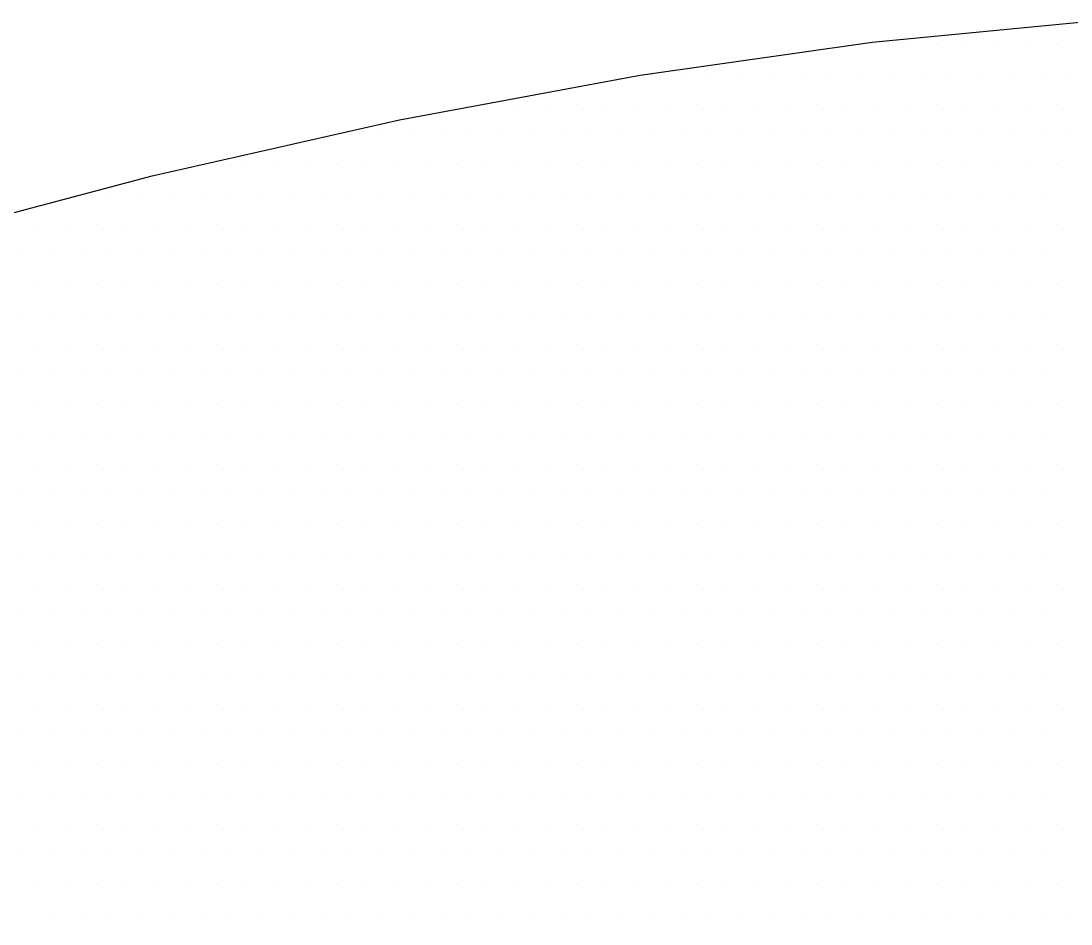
# Model space of a CAD drawing. Extents: x -427 to 62994, y 410 to 109394.
# Drawn here: x -42.7127 to -42.4349, y 610.1607 to 610.3997 of the extents above; entities that cross this region are included whole.
import ezdxf

# ---------------------------------------------------------------- set-up
doc = ezdxf.new("R2010")
doc.units = 0
doc.header["$MEASUREMENT"] = 0
doc.layers.add('LIN010CO', color=2, linetype='Continuous')

# ---------------------------------------------------------------- blocks, each defined once
blk = doc.blocks.new('*X43')
at = {"color": 0}
for p, q in [((261.781925, 628.51665), (261.781925, 628.51665)), ((261.788275, 628.51665), (261.788275, 628.51665)), ((261.794625, 628.51665), (261.794625, 628.51665)), ((261.800975, 628.51665), (261.800975, 628.51665)), ((261.807325, 628.51665), (261.807325, 628.51665)), ((261.813675, 628.51665), (261.813675, 628.51665)), ((261.820025, 628.51665), (261.820025, 628.51665)), ((261.77875, 628.5103), (261.77875, 628.5103)), ((261.7851, 628.5103), (261.7851, 628.5103)), ((261.79145, 628.5103), (261.79145, 628.5103)), ((261.7978, 628.5103), (261.7978, 628.5103)), ((261.80415, 628.5103), (261.80415, 628.5103)), ((261.8105, 628.5103), (261.8105, 628.5103)), ((261.81685, 628.5103), (261.81685, 628.5103)), ((261.8232, 628.5103), (261.8232, 628.5103)), ((261.82955, 628.5103), (261.82955, 628.5103)), ((261.8359, 628.5103), (261.8359, 628.5103)), ((261.84225, 628.5103), (261.84225, 628.5103)), ((261.8486, 628.5103), (261.8486, 628.5103)), ((261.85495, 628.5103), (261.85495, 628.5103)), ((261.8613, 628.5103), (261.8613, 628.5103)), ((261.86765, 628.5103), (261.86765, 628.5103)), ((261.781925, 628.50395), (261.781925, 628.50395)), ((261.788275, 628.50395), (261.788275, 628.50395)), ((261.794625, 628.50395), (261.794625, 628.50395)), ((261.800975, 628.50395), (261.800975, 628.50395)), ((261.807325, 628.50395), (261.807325, 628.50395)), ((261.813675, 628.50395), (261.813675, 628.50395)), ((261.820025, 628.50395), (261.820025, 628.50395)), ((261.826375, 628.50395), (261.826375, 628.50395)), ((261.832725, 628.50395), (261.832725, 628.50395)), ((261.839075, 628.50395), (261.839075, 628.50395)), ((261.845425, 628.50395), (261.845425, 628.50395)), ((261.851775, 628.50395), (261.851775, 628.50395)), ((261.858125, 628.50395), (261.858125, 628.50395)), ((261.864475, 628.50395), (261.864475, 628.50395)), ((261.870825, 628.50395), (261.870825, 628.50395)), ((261.877175, 628.50395), (261.877175, 628.50395)), ((261.883525, 628.50395), (261.883525, 628.50395)), ((261.889875, 628.50395), (261.889875, 628.50395)), ((261.896225, 628.50395), (261.896225, 628.50395)), ((261.902575, 628.50395), (261.902575, 628.50395)), ((261.77875, 628.4976), (261.77875, 628.4976)), ((261.7851, 628.4976), (261.7851, 628.4976)), ((261.79145, 628.4976), (261.79145, 628.4976)), ((261.7978, 628.4976), (261.7978, 628.4976)), ((261.80415, 628.4976), (261.80415, 628.4976)), ((261.8105, 628.4976), (261.8105, 628.4976)), ((261.81685, 628.4976), (261.81685, 628.4976)), ((261.8232, 628.4976), (261.8232, 628.4976)), ((261.82955, 628.4976), (261.82955, 628.4976)), ((261.8359, 628.4976), (261.8359, 628.4976)), ((261.84225, 628.4976), (261.84225, 628.4976)), ((261.8486, 628.4976), (261.8486, 628.4976)), ((261.85495, 628.4976), (261.85495, 628.4976)), ((261.8613, 628.4976), (261.8613, 628.4976)), ((261.86765, 628.4976), (261.86765, 628.4976)), ((261.874, 628.4976), (261.874, 628.4976)), ((261.88035, 628.4976), (261.88035, 628.4976)), ((261.8867, 628.4976), (261.8867, 628.4976)), ((261.89305, 628.4976), (261.89305, 628.4976)), ((261.8994, 628.4976), (261.8994, 628.4976)), ((261.90575, 628.4976), (261.90575, 628.4976)), ((261.9121, 628.4976), (261.9121, 628.4976)), ((261.91845, 628.4976), (261.91845, 628.4976)), ((261.9248, 628.4976), (261.9248, 628.4976)), ((261.93115, 628.4976), (261.93115, 628.4976)), ((261.781925, 628.49125), (261.781925, 628.49125)), ((261.788275, 628.49125), (261.788275, 628.49125)), ((261.794625, 628.49125), (261.794625, 628.49125)), ((261.800975, 628.49125), (261.800975, 628.49125)), ((261.807325, 628.49125), (261.807325, 628.49125)), ((261.813675, 628.49125), (261.813675, 628.49125)), ((261.820025, 628.49125), (261.820025, 628.49125)), ((261.826375, 628.49125), (261.826375, 628.49125)), ((261.832725, 628.49125), (261.832725, 628.49125)), ((261.839075, 628.49125), (261.839075, 628.49125)), ((261.845425, 628.49125), (261.845425, 628.49125)), ((261.851775, 628.49125), (261.851775, 628.49125)), ((261.858125, 628.49125), (261.858125, 628.49125)), ((261.864475, 628.49125), (261.864475, 628.49125)), ((261.870825, 628.49125), (261.870825, 628.49125)), ((261.877175, 628.49125), (261.877175, 628.49125)), ((261.883525, 628.49125), (261.883525, 628.49125)), ((261.889875, 628.49125), (261.889875, 628.49125)), ((261.896225, 628.49125), (261.896225, 628.49125)), ((261.902575, 628.49125), (261.902575, 628.49125)), ((261.908925, 628.49125), (261.908925, 628.49125)), ((261.915275, 628.49125), (261.915275, 628.49125)), ((261.921625, 628.49125), (261.921625, 628.49125)), ((261.927975, 628.49125), (261.927975, 628.49125)), ((261.934325, 628.49125), (261.934325, 628.49125)), ((261.940675, 628.49125), (261.940675, 628.49125)), ((261.947025, 628.49125), (261.947025, 628.49125)), ((261.953375, 628.49125), (261.953375, 628.49125)), ((261.959725, 628.49125), (261.959725, 628.49125)), ((261.7851, 628.4849), (261.7851, 628.4849)), ((261.79145, 628.4849), (261.79145, 628.4849)), ((261.7978, 628.4849), (261.7978, 628.4849)), ((261.80415, 628.4849), (261.80415, 628.4849)), ((261.8105, 628.4849), (261.8105, 628.4849)), ((261.81685, 628.4849), (261.81685, 628.4849)), ((261.8232, 628.4849), (261.8232, 628.4849)), ((261.82955, 628.4849), (261.82955, 628.4849)), ((261.8359, 628.4849), (261.8359, 628.4849)), ((261.84225, 628.4849), (261.84225, 628.4849)), ((261.8486, 628.4849), (261.8486, 628.4849)), ((261.85495, 628.4849), (261.85495, 628.4849)), ((261.8613, 628.4849), (261.8613, 628.4849)), ((261.86765, 628.4849), (261.86765, 628.4849)), ((261.874, 628.4849), (261.874, 628.4849)), ((261.88035, 628.4849), (261.88035, 628.4849)), ((261.8867, 628.4849), (261.8867, 628.4849)), ((261.89305, 628.4849), (261.89305, 628.4849)), ((261.8994, 628.4849), (261.8994, 628.4849)), ((261.90575, 628.4849), (261.90575, 628.4849)), ((261.9121, 628.4849), (261.9121, 628.4849)), ((261.91845, 628.4849), (261.91845, 628.4849)), ((261.9248, 628.4849), (261.9248, 628.4849)), ((261.93115, 628.4849), (261.93115, 628.4849)), ((261.9375, 628.4849), (261.9375, 628.4849)), ((261.94385, 628.4849), (261.94385, 628.4849)), ((261.9502, 628.4849), (261.9502, 628.4849)), ((261.95655, 628.4849), (261.95655, 628.4849)), ((261.9629, 628.4849), (261.9629, 628.4849)), ((261.96925, 628.4849), (261.96925, 628.4849)), ((261.9756, 628.4849), (261.9756, 628.4849)), ((261.98195, 628.4849), (261.98195, 628.4849)), ((261.9883, 628.4849), (261.9883, 628.4849)), ((261.781925, 628.47855), (261.781925, 628.47855)), ((261.788275, 628.47855), (261.788275, 628.47855)), ((261.794625, 628.47855), (261.794625, 628.47855)), ((261.800975, 628.47855), (261.800975, 628.47855)), ((261.807325, 628.47855), (261.807325, 628.47855)), ((261.813675, 628.47855), (261.813675, 628.47855)), ((261.820025, 628.47855), (261.820025, 628.47855)), ((261.826375, 628.47855), (261.826375, 628.47855)), ((261.832725, 628.47855), (261.832725, 628.47855)), ((261.839075, 628.47855), (261.839075, 628.47855)), ((261.845425, 628.47855), (261.845425, 628.47855)), ((261.851775, 628.47855), (261.851775, 628.47855)), ((261.858125, 628.47855), (261.858125, 628.47855)), ((261.864475, 628.47855), (261.864475, 628.47855)), ((261.870825, 628.47855), (261.870825, 628.47855)), ((261.877175, 628.47855), (261.877175, 628.47855)), ((261.883525, 628.47855), (261.883525, 628.47855)), ((261.889875, 628.47855), (261.889875, 628.47855)), ((261.896225, 628.47855), (261.896225, 628.47855)), ((261.902575, 628.47855), (261.902575, 628.47855)), ((261.908925, 628.47855), (261.908925, 628.47855)), ((261.915275, 628.47855), (261.915275, 628.47855)), ((261.921625, 628.47855), (261.921625, 628.47855)), ((261.927975, 628.47855), (261.927975, 628.47855)), ((261.934325, 628.47855), (261.934325, 628.47855)), ((261.940675, 628.47855), (261.940675, 628.47855)), ((261.947025, 628.47855), (261.947025, 628.47855)), ((261.953375, 628.47855), (261.953375, 628.47855)), ((261.959725, 628.47855), (261.959725, 628.47855)), ((261.966075, 628.47855), (261.966075, 628.47855)), ((261.972425, 628.47855), (261.972425, 628.47855)), ((261.978775, 628.47855), (261.978775, 628.47855)), ((261.985125, 628.47855), (261.985125, 628.47855)), ((261.991475, 628.47855), (261.991475, 628.47855)), ((261.997825, 628.47855), (261.997825, 628.47855)), ((261.7851, 628.4722), (261.7851, 628.4722)), ((261.79145, 628.4722), (261.79145, 628.4722)), ((261.7978, 628.4722), (261.7978, 628.4722)), ((261.80415, 628.4722), (261.80415, 628.4722)), ((261.8105, 628.4722), (261.8105, 628.4722)), ((261.81685, 628.4722), (261.81685, 628.4722)), ((261.8232, 628.4722), (261.8232, 628.4722)), ((261.82955, 628.4722), (261.82955, 628.4722)), ((261.8359, 628.4722), (261.8359, 628.4722)), ((261.84225, 628.4722), (261.84225, 628.4722)), ((261.8486, 628.4722), (261.8486, 628.4722)), ((261.85495, 628.4722), (261.85495, 628.4722)), ((261.8613, 628.4722), (261.8613, 628.4722)), ((261.86765, 628.4722), (261.86765, 628.4722)), ((261.874, 628.4722), (261.874, 628.4722)), ((261.88035, 628.4722), (261.88035, 628.4722)), ((261.8867, 628.4722), (261.8867, 628.4722)), ((261.89305, 628.4722), (261.89305, 628.4722)), ((261.8994, 628.4722), (261.8994, 628.4722)), ((261.90575, 628.4722), (261.90575, 628.4722)), ((261.9121, 628.4722), (261.9121, 628.4722)), ((261.91845, 628.4722), (261.91845, 628.4722)), ((261.9248, 628.4722), (261.9248, 628.4722)), ((261.93115, 628.4722), (261.93115, 628.4722)), ((261.9375, 628.4722), (261.9375, 628.4722)), ((261.94385, 628.4722), (261.94385, 628.4722)), ((261.9502, 628.4722), (261.9502, 628.4722)), ((261.95655, 628.4722), (261.95655, 628.4722)), ((261.9629, 628.4722), (261.9629, 628.4722)), ((261.96925, 628.4722), (261.96925, 628.4722)), ((261.9756, 628.4722), (261.9756, 628.4722)), ((261.98195, 628.4722), (261.98195, 628.4722)), ((261.9883, 628.4722), (261.9883, 628.4722)), ((261.99465, 628.4722), (261.99465, 628.4722)), ((262.001, 628.4722), (262.001, 628.4722)), ((261.781925, 628.46585), (261.781925, 628.46585)), ((261.788275, 628.46585), (261.788275, 628.46585)), ((261.794625, 628.46585), (261.794625, 628.46585)), ((261.800975, 628.46585), (261.800975, 628.46585)), ((261.807325, 628.46585), (261.807325, 628.46585)), ((261.813675, 628.46585), (261.813675, 628.46585)), ((261.820025, 628.46585), (261.820025, 628.46585)), ((261.826375, 628.46585), (261.826375, 628.46585)), ((261.832725, 628.46585), (261.832725, 628.46585)), ((261.839075, 628.46585), (261.839075, 628.46585)), ((261.845425, 628.46585), (261.845425, 628.46585)), ((261.851775, 628.46585), (261.851775, 628.46585)), ((261.858125, 628.46585), (261.858125, 628.46585)), ((261.864475, 628.46585), (261.864475, 628.46585)), ((261.870825, 628.46585), (261.870825, 628.46585)), ((261.877175, 628.46585), (261.877175, 628.46585)), ((261.883525, 628.46585), (261.883525, 628.46585)), ((261.889875, 628.46585), (261.889875, 628.46585)), ((261.896225, 628.46585), (261.896225, 628.46585)), ((261.902575, 628.46585), (261.902575, 628.46585)), ((261.908925, 628.46585), (261.908925, 628.46585)), ((261.915275, 628.46585), (261.915275, 628.46585)), ((261.921625, 628.46585), (261.921625, 628.46585)), ((261.927975, 628.46585), (261.927975, 628.46585)), ((261.934325, 628.46585), (261.934325, 628.46585)), ((261.940675, 628.46585), (261.940675, 628.46585)), ((261.947025, 628.46585), (261.947025, 628.46585)), ((261.953375, 628.46585), (261.953375, 628.46585)), ((261.959725, 628.46585), (261.959725, 628.46585)), ((261.966075, 628.46585), (261.966075, 628.46585)), ((261.972425, 628.46585), (261.972425, 628.46585)), ((261.978775, 628.46585), (261.978775, 628.46585)), ((261.985125, 628.46585), (261.985125, 628.46585)), ((261.991475, 628.46585), (261.991475, 628.46585)), ((261.997825, 628.46585), (261.997825, 628.46585)), ((261.7851, 628.4595), (261.7851, 628.4595)), ((261.79145, 628.4595), (261.79145, 628.4595)), ((261.7978, 628.4595), (261.7978, 628.4595)), ((261.80415, 628.4595), (261.80415, 628.4595)), ((261.8105, 628.4595), (261.8105, 628.4595)), ((261.81685, 628.4595), (261.81685, 628.4595)), ((261.8232, 628.4595), (261.8232, 628.4595)), ((261.82955, 628.4595), (261.82955, 628.4595)), ((261.8359, 628.4595), (261.8359, 628.4595)), ((261.84225, 628.4595), (261.84225, 628.4595)), ((261.8486, 628.4595), (261.8486, 628.4595)), ((261.85495, 628.4595), (261.85495, 628.4595)), ((261.8613, 628.4595), (261.8613, 628.4595)), ((261.86765, 628.4595), (261.86765, 628.4595)), ((261.874, 628.4595), (261.874, 628.4595)), ((261.88035, 628.4595), (261.88035, 628.4595)), ((261.8867, 628.4595), (261.8867, 628.4595)), ((261.89305, 628.4595), (261.89305, 628.4595)), ((261.8994, 628.4595), (261.8994, 628.4595)), ((261.90575, 628.4595), (261.90575, 628.4595)), ((261.9121, 628.4595), (261.9121, 628.4595)), ((261.91845, 628.4595), (261.91845, 628.4595)), ((261.9248, 628.4595), (261.9248, 628.4595)), ((261.93115, 628.4595), (261.93115, 628.4595)), ((261.9375, 628.4595), (261.9375, 628.4595)), ((261.94385, 628.4595), (261.94385, 628.4595)), ((261.9502, 628.4595), (261.9502, 628.4595)), ((261.95655, 628.4595), (261.95655, 628.4595)), ((261.9629, 628.4595), (261.9629, 628.4595)), ((261.96925, 628.4595), (261.96925, 628.4595)), ((261.9756, 628.4595), (261.9756, 628.4595)), ((261.98195, 628.4595), (261.98195, 628.4595)), ((261.9883, 628.4595), (261.9883, 628.4595)), ((261.99465, 628.4595), (261.99465, 628.4595)), ((262.001, 628.4595), (262.001, 628.4595)), ((261.781925, 628.45315), (261.781925, 628.45315)), ((261.788275, 628.45315), (261.788275, 628.45315)), ((261.794625, 628.45315), (261.794625, 628.45315)), ((261.800975, 628.45315), (261.800975, 628.45315)), ((261.807325, 628.45315), (261.807325, 628.45315)), ((261.813675, 628.45315), (261.813675, 628.45315)), ((261.820025, 628.45315), (261.820025, 628.45315)), ((261.826375, 628.45315), (261.826375, 628.45315)), ((261.832725, 628.45315), (261.832725, 628.45315)), ((261.839075, 628.45315), (261.839075, 628.45315)), ((261.845425, 628.45315), (261.845425, 628.45315)), ((261.851775, 628.45315), (261.851775, 628.45315)), ((261.858125, 628.45315), (261.858125, 628.45315)), ((261.864475, 628.45315), (261.864475, 628.45315)), ((261.870825, 628.45315), (261.870825, 628.45315)), ((261.877175, 628.45315), (261.877175, 628.45315)), ((261.883525, 628.45315), (261.883525, 628.45315)), ((261.889875, 628.45315), (261.889875, 628.45315)), ((261.896225, 628.45315), (261.896225, 628.45315)), ((261.902575, 628.45315), (261.902575, 628.45315)), ((261.908925, 628.45315), (261.908925, 628.45315)), ((261.915275, 628.45315), (261.915275, 628.45315)), ((261.921625, 628.45315), (261.921625, 628.45315)), ((261.927975, 628.45315), (261.927975, 628.45315)), ((261.934325, 628.45315), (261.934325, 628.45315)), ((261.940675, 628.45315), (261.940675, 628.45315)), ((261.947025, 628.45315), (261.947025, 628.45315)), ((261.953375, 628.45315), (261.953375, 628.45315)), ((261.959725, 628.45315), (261.959725, 628.45315)), ((261.966075, 628.45315), (261.966075, 628.45315)), ((261.972425, 628.45315), (261.972425, 628.45315)), ((261.978775, 628.45315), (261.978775, 628.45315)), ((261.985125, 628.45315), (261.985125, 628.45315)), ((261.991475, 628.45315), (261.991475, 628.45315)), ((261.997825, 628.45315), (261.997825, 628.45315)), ((261.7851, 628.4468), (261.7851, 628.4468)), ((261.79145, 628.4468), (261.79145, 628.4468)), ((261.7978, 628.4468), (261.7978, 628.4468)), ((261.80415, 628.4468), (261.80415, 628.4468)), ((261.8105, 628.4468), (261.8105, 628.4468)), ((261.81685, 628.4468), (261.81685, 628.4468)), ((261.8232, 628.4468), (261.8232, 628.4468)), ((261.82955, 628.4468), (261.82955, 628.4468)), ((261.8359, 628.4468), (261.8359, 628.4468)), ((261.84225, 628.4468), (261.84225, 628.4468)), ((261.8486, 628.4468), (261.8486, 628.4468)), ((261.85495, 628.4468), (261.85495, 628.4468)), ((261.8613, 628.4468), (261.8613, 628.4468)), ((261.86765, 628.4468), (261.86765, 628.4468)), ((261.874, 628.4468), (261.874, 628.4468)), ((261.88035, 628.4468), (261.88035, 628.4468)), ((261.8867, 628.4468), (261.8867, 628.4468)), ((261.89305, 628.4468), (261.89305, 628.4468)), ((261.8994, 628.4468), (261.8994, 628.4468)), ((261.90575, 628.4468), (261.90575, 628.4468)), ((261.9121, 628.4468), (261.9121, 628.4468)), ((261.91845, 628.4468), (261.91845, 628.4468)), ((261.9248, 628.4468), (261.9248, 628.4468)), ((261.93115, 628.4468), (261.93115, 628.4468)), ((261.9375, 628.4468), (261.9375, 628.4468)), ((261.94385, 628.4468), (261.94385, 628.4468)), ((261.9502, 628.4468), (261.9502, 628.4468)), ((261.95655, 628.4468), (261.95655, 628.4468)), ((261.9629, 628.4468), (261.9629, 628.4468)), ((261.96925, 628.4468), (261.96925, 628.4468)), ((261.9756, 628.4468), (261.9756, 628.4468)), ((261.98195, 628.4468), (261.98195, 628.4468)), ((261.9883, 628.4468), (261.9883, 628.4468)), ((261.99465, 628.4468), (261.99465, 628.4468)), ((262.001, 628.4468), (262.001, 628.4468)), ((261.781925, 628.44045), (261.781925, 628.44045)), ((261.788275, 628.44045), (261.788275, 628.44045)), ((261.794625, 628.44045), (261.794625, 628.44045)), ((261.800975, 628.44045), (261.800975, 628.44045)), ((261.807325, 628.44045), (261.807325, 628.44045)), ((261.813675, 628.44045), (261.813675, 628.44045)), ((261.820025, 628.44045), (261.820025, 628.44045)), ((261.826375, 628.44045), (261.826375, 628.44045)), ((261.832725, 628.44045), (261.832725, 628.44045)), ((261.839075, 628.44045), (261.839075, 628.44045)), ((261.845425, 628.44045), (261.845425, 628.44045)), ((261.851775, 628.44045), (261.851775, 628.44045)), ((261.858125, 628.44045), (261.858125, 628.44045)), ((261.864475, 628.44045), (261.864475, 628.44045)), ((261.870825, 628.44045), (261.870825, 628.44045)), ((261.877175, 628.44045), (261.877175, 628.44045)), ((261.883525, 628.44045), (261.883525, 628.44045)), ((261.889875, 628.44045), (261.889875, 628.44045)), ((261.896225, 628.44045), (261.896225, 628.44045)), ((261.902575, 628.44045), (261.902575, 628.44045)), ((261.908925, 628.44045), (261.908925, 628.44045)), ((261.915275, 628.44045), (261.915275, 628.44045)), ((261.921625, 628.44045), (261.921625, 628.44045)), ((261.927975, 628.44045), (261.927975, 628.44045)), ((261.934325, 628.44045), (261.934325, 628.44045)), ((261.940675, 628.44045), (261.940675, 628.44045)), ((261.947025, 628.44045), (261.947025, 628.44045)), ((261.953375, 628.44045), (261.953375, 628.44045)), ((261.959725, 628.44045), (261.959725, 628.44045)), ((261.966075, 628.44045), (261.966075, 628.44045)), ((261.972425, 628.44045), (261.972425, 628.44045)), ((261.978775, 628.44045), (261.978775, 628.44045)), ((261.985125, 628.44045), (261.985125, 628.44045)), ((261.991475, 628.44045), (261.991475, 628.44045)), ((261.997825, 628.44045), (261.997825, 628.44045)), ((261.7851, 628.4341), (261.7851, 628.4341)), ((261.79145, 628.4341), (261.79145, 628.4341)), ((261.7978, 628.4341), (261.7978, 628.4341)), ((261.80415, 628.4341), (261.80415, 628.4341)), ((261.8105, 628.4341), (261.8105, 628.4341)), ((261.81685, 628.4341), (261.81685, 628.4341)), ((261.8232, 628.4341), (261.8232, 628.4341)), ((261.82955, 628.4341), (261.82955, 628.4341)), ((261.8359, 628.4341), (261.8359, 628.4341)), ((261.84225, 628.4341), (261.84225, 628.4341)), ((261.8486, 628.4341), (261.8486, 628.4341)), ((261.85495, 628.4341), (261.85495, 628.4341)), ((261.8613, 628.4341), (261.8613, 628.4341)), ((261.86765, 628.4341), (261.86765, 628.4341)), ((261.874, 628.4341), (261.874, 628.4341)), ((261.88035, 628.4341), (261.88035, 628.4341)), ((261.8867, 628.4341), (261.8867, 628.4341)), ((261.89305, 628.4341), (261.89305, 628.4341)), ((261.8994, 628.4341), (261.8994, 628.4341)), ((261.90575, 628.4341), (261.90575, 628.4341)), ((261.9121, 628.4341), (261.9121, 628.4341)), ((261.91845, 628.4341), (261.91845, 628.4341)), ((261.9248, 628.4341), (261.9248, 628.4341)), ((261.93115, 628.4341), (261.93115, 628.4341)), ((261.9375, 628.4341), (261.9375, 628.4341)), ((261.94385, 628.4341), (261.94385, 628.4341)), ((261.9502, 628.4341), (261.9502, 628.4341)), ((261.95655, 628.4341), (261.95655, 628.4341)), ((261.9629, 628.4341), (261.9629, 628.4341)), ((261.96925, 628.4341), (261.96925, 628.4341)), ((261.9756, 628.4341), (261.9756, 628.4341)), ((261.98195, 628.4341), (261.98195, 628.4341)), ((261.9883, 628.4341), (261.9883, 628.4341)), ((261.99465, 628.4341), (261.99465, 628.4341)), ((262.001, 628.4341), (262.001, 628.4341)), ((261.781925, 628.42775), (261.781925, 628.42775)), ((261.788275, 628.42775), (261.788275, 628.42775)), ((261.794625, 628.42775), (261.794625, 628.42775)), ((261.800975, 628.42775), (261.800975, 628.42775)), ((261.807325, 628.42775), (261.807325, 628.42775)), ((261.813675, 628.42775), (261.813675, 628.42775)), ((261.820025, 628.42775), (261.820025, 628.42775)), ((261.826375, 628.42775), (261.826375, 628.42775)), ((261.832725, 628.42775), (261.832725, 628.42775)), ((261.839075, 628.42775), (261.839075, 628.42775)), ((261.845425, 628.42775), (261.845425, 628.42775)), ((261.851775, 628.42775), (261.851775, 628.42775)), ((261.858125, 628.42775), (261.858125, 628.42775)), ((261.864475, 628.42775), (261.864475, 628.42775)), ((261.870825, 628.42775), (261.870825, 628.42775)), ((261.877175, 628.42775), (261.877175, 628.42775)), ((261.883525, 628.42775), (261.883525, 628.42775)), ((261.889875, 628.42775), (261.889875, 628.42775)), ((261.896225, 628.42775), (261.896225, 628.42775)), ((261.902575, 628.42775), (261.902575, 628.42775)), ((261.908925, 628.42775), (261.908925, 628.42775)), ((261.915275, 628.42775), (261.915275, 628.42775)), ((261.921625, 628.42775), (261.921625, 628.42775)), ((261.927975, 628.42775), (261.927975, 628.42775)), ((261.934325, 628.42775), (261.934325, 628.42775)), ((261.940675, 628.42775), (261.940675, 628.42775)), ((261.947025, 628.42775), (261.947025, 628.42775)), ((261.953375, 628.42775), (261.953375, 628.42775)), ((261.959725, 628.42775), (261.959725, 628.42775)), ((261.966075, 628.42775), (261.966075, 628.42775)), ((261.972425, 628.42775), (261.972425, 628.42775)), ((261.978775, 628.42775), (261.978775, 628.42775)), ((261.985125, 628.42775), (261.985125, 628.42775)), ((261.991475, 628.42775), (261.991475, 628.42775)), ((261.997825, 628.42775), (261.997825, 628.42775)), ((261.7851, 628.4214), (261.7851, 628.4214)), ((261.79145, 628.4214), (261.79145, 628.4214)), ((261.7978, 628.4214), (261.7978, 628.4214)), ((261.80415, 628.4214), (261.80415, 628.4214)), ((261.8105, 628.4214), (261.8105, 628.4214)), ((261.81685, 628.4214), (261.81685, 628.4214)), ((261.8232, 628.4214), (261.8232, 628.4214)), ((261.82955, 628.4214), (261.82955, 628.4214)), ((261.8359, 628.4214), (261.8359, 628.4214)), ((261.84225, 628.4214), (261.84225, 628.4214)), ((261.8486, 628.4214), (261.8486, 628.4214)), ((261.85495, 628.4214), (261.85495, 628.4214)), ((261.8613, 628.4214), (261.8613, 628.4214)), ((261.86765, 628.4214), (261.86765, 628.4214)), ((261.874, 628.4214), (261.874, 628.4214)), ((261.88035, 628.4214), (261.88035, 628.4214)), ((261.8867, 628.4214), (261.8867, 628.4214)), ((261.89305, 628.4214), (261.89305, 628.4214)), ((261.8994, 628.4214), (261.8994, 628.4214)), ((261.90575, 628.4214), (261.90575, 628.4214)), ((261.9121, 628.4214), (261.9121, 628.4214)), ((261.91845, 628.4214), (261.91845, 628.4214)), ((261.9248, 628.4214), (261.9248, 628.4214)), ((261.93115, 628.4214), (261.93115, 628.4214)), ((261.9375, 628.4214), (261.9375, 628.4214)), ((261.94385, 628.4214), (261.94385, 628.4214)), ((261.9502, 628.4214), (261.9502, 628.4214)), ((261.95655, 628.4214), (261.95655, 628.4214)), ((261.9629, 628.4214), (261.9629, 628.4214)), ((261.96925, 628.4214), (261.96925, 628.4214)), ((261.9756, 628.4214), (261.9756, 628.4214)), ((261.98195, 628.4214), (261.98195, 628.4214)), ((261.9883, 628.4214), (261.9883, 628.4214)), ((261.99465, 628.4214), (261.99465, 628.4214)), ((262.001, 628.4214), (262.001, 628.4214)), ((261.781925, 628.41505), (261.781925, 628.41505)), ((261.788275, 628.41505), (261.788275, 628.41505)), ((261.794625, 628.41505), (261.794625, 628.41505)), ((261.800975, 628.41505), (261.800975, 628.41505)), ((261.807325, 628.41505), (261.807325, 628.41505)), ((261.813675, 628.41505), (261.813675, 628.41505)), ((261.820025, 628.41505), (261.820025, 628.41505)), ((261.826375, 628.41505), (261.826375, 628.41505)), ((261.832725, 628.41505), (261.832725, 628.41505)), ((261.839075, 628.41505), (261.839075, 628.41505)), ((261.845425, 628.41505), (261.845425, 628.41505)), ((261.851775, 628.41505), (261.851775, 628.41505)), ((261.858125, 628.41505), (261.858125, 628.41505)), ((261.864475, 628.41505), (261.864475, 628.41505)), ((261.870825, 628.41505), (261.870825, 628.41505)), ((261.877175, 628.41505), (261.877175, 628.41505)), ((261.883525, 628.41505), (261.883525, 628.41505)), ((261.889875, 628.41505), (261.889875, 628.41505)), ((261.896225, 628.41505), (261.896225, 628.41505)), ((261.902575, 628.41505), (261.902575, 628.41505)), ((261.908925, 628.41505), (261.908925, 628.41505)), ((261.915275, 628.41505), (261.915275, 628.41505)), ((261.921625, 628.41505), (261.921625, 628.41505)), ((261.927975, 628.41505), (261.927975, 628.41505)), ((261.934325, 628.41505), (261.934325, 628.41505)), ((261.940675, 628.41505), (261.940675, 628.41505)), ((261.947025, 628.41505), (261.947025, 628.41505)), ((261.953375, 628.41505), (261.953375, 628.41505)), ((261.959725, 628.41505), (261.959725, 628.41505)), ((261.966075, 628.41505), (261.966075, 628.41505)), ((261.972425, 628.41505), (261.972425, 628.41505)), ((261.978775, 628.41505), (261.978775, 628.41505)), ((261.985125, 628.41505), (261.985125, 628.41505)), ((261.991475, 628.41505), (261.991475, 628.41505)), ((261.997825, 628.41505), (261.997825, 628.41505)), ((261.7851, 628.4087), (261.7851, 628.4087)), ((261.79145, 628.4087), (261.79145, 628.4087)), ((261.7978, 628.4087), (261.7978, 628.4087)), ((261.80415, 628.4087), (261.80415, 628.4087)), ((261.8105, 628.4087), (261.8105, 628.4087)), ((261.81685, 628.4087), (261.81685, 628.4087)), ((261.8232, 628.4087), (261.8232, 628.4087)), ((261.82955, 628.4087), (261.82955, 628.4087)), ((261.8359, 628.4087), (261.8359, 628.4087)), ((261.84225, 628.4087), (261.84225, 628.4087)), ((261.8486, 628.4087), (261.8486, 628.4087)), ((261.85495, 628.4087), (261.85495, 628.4087)), ((261.8613, 628.4087), (261.8613, 628.4087)), ((261.86765, 628.4087), (261.86765, 628.4087)), ((261.874, 628.4087), (261.874, 628.4087)), ((261.88035, 628.4087), (261.88035, 628.4087)), ((261.8867, 628.4087), (261.8867, 628.4087)), ((261.89305, 628.4087), (261.89305, 628.4087)), ((261.8994, 628.4087), (261.8994, 628.4087)), ((261.90575, 628.4087), (261.90575, 628.4087)), ((261.9121, 628.4087), (261.9121, 628.4087)), ((261.91845, 628.4087), (261.91845, 628.4087)), ((261.9248, 628.4087), (261.9248, 628.4087)), ((261.93115, 628.4087), (261.93115, 628.4087)), ((261.9375, 628.4087), (261.9375, 628.4087)), ((261.94385, 628.4087), (261.94385, 628.4087)), ((261.9502, 628.4087), (261.9502, 628.4087)), ((261.95655, 628.4087), (261.95655, 628.4087)), ((261.9629, 628.4087), (261.9629, 628.4087)), ((261.96925, 628.4087), (261.96925, 628.4087)), ((261.9756, 628.4087), (261.9756, 628.4087)), ((261.98195, 628.4087), (261.98195, 628.4087)), ((261.9883, 628.4087), (261.9883, 628.4087)), ((261.99465, 628.4087), (261.99465, 628.4087)), ((262.001, 628.4087), (262.001, 628.4087)), ((261.781925, 628.40235), (261.781925, 628.40235)), ((261.788275, 628.40235), (261.788275, 628.40235)), ((261.794625, 628.40235), (261.794625, 628.40235)), ((261.800975, 628.40235), (261.800975, 628.40235)), ((261.807325, 628.40235), (261.807325, 628.40235)), ((261.813675, 628.40235), (261.813675, 628.40235)), ((261.820025, 628.40235), (261.820025, 628.40235)), ((261.826375, 628.40235), (261.826375, 628.40235)), ((261.832725, 628.40235), (261.832725, 628.40235)), ((261.839075, 628.40235), (261.839075, 628.40235)), ((261.845425, 628.40235), (261.845425, 628.40235)), ((261.851775, 628.40235), (261.851775, 628.40235)), ((261.858125, 628.40235), (261.858125, 628.40235)), ((261.864475, 628.40235), (261.864475, 628.40235)), ((261.870825, 628.40235), (261.870825, 628.40235)), ((261.877175, 628.40235), (261.877175, 628.40235)), ((261.883525, 628.40235), (261.883525, 628.40235)), ((261.889875, 628.40235), (261.889875, 628.40235)), ((261.896225, 628.40235), (261.896225, 628.40235)), ((261.902575, 628.40235), (261.902575, 628.40235)), ((261.908925, 628.40235), (261.908925, 628.40235)), ((261.915275, 628.40235), (261.915275, 628.40235)), ((261.921625, 628.40235), (261.921625, 628.40235)), ((261.927975, 628.40235), (261.927975, 628.40235)), ((261.934325, 628.40235), (261.934325, 628.40235)), ((261.940675, 628.40235), (261.940675, 628.40235)), ((261.947025, 628.40235), (261.947025, 628.40235)), ((261.953375, 628.40235), (261.953375, 628.40235)), ((261.959725, 628.40235), (261.959725, 628.40235)), ((261.966075, 628.40235), (261.966075, 628.40235)), ((261.972425, 628.40235), (261.972425, 628.40235)), ((261.978775, 628.40235), (261.978775, 628.40235)), ((261.985125, 628.40235), (261.985125, 628.40235)), ((261.991475, 628.40235), (261.991475, 628.40235)), ((261.997825, 628.40235), (261.997825, 628.40235)), ((261.7851, 628.396), (261.7851, 628.396)), ((261.79145, 628.396), (261.79145, 628.396)), ((261.7978, 628.396), (261.7978, 628.396)), ((261.80415, 628.396), (261.80415, 628.396)), ((261.8105, 628.396), (261.8105, 628.396)), ((261.81685, 628.396), (261.81685, 628.396)), ((261.8232, 628.396), (261.8232, 628.396)), ((261.82955, 628.396), (261.82955, 628.396)), ((261.8359, 628.396), (261.8359, 628.396)), ((261.84225, 628.396), (261.84225, 628.396)), ((261.8486, 628.396), (261.8486, 628.396)), ((261.85495, 628.396), (261.85495, 628.396)), ((261.8613, 628.396), (261.8613, 628.396)), ((261.86765, 628.396), (261.86765, 628.396)), ((261.874, 628.396), (261.874, 628.396)), ((261.88035, 628.396), (261.88035, 628.396)), ((261.8867, 628.396), (261.8867, 628.396)), ((261.89305, 628.396), (261.89305, 628.396)), ((261.8994, 628.396), (261.8994, 628.396)), ((261.90575, 628.396), (261.90575, 628.396)), ((261.9121, 628.396), (261.9121, 628.396)), ((261.91845, 628.396), (261.91845, 628.396)), ((261.9248, 628.396), (261.9248, 628.396)), ((261.93115, 628.396), (261.93115, 628.396)), ((261.9375, 628.396), (261.9375, 628.396)), ((261.94385, 628.396), (261.94385, 628.396)), ((261.9502, 628.396), (261.9502, 628.396)), ((261.95655, 628.396), (261.95655, 628.396)), ((261.9629, 628.396), (261.9629, 628.396)), ((261.96925, 628.396), (261.96925, 628.396)), ((261.9756, 628.396), (261.9756, 628.396)), ((261.98195, 628.396), (261.98195, 628.396)), ((261.9883, 628.396), (261.9883, 628.396)), ((261.99465, 628.396), (261.99465, 628.396)), ((262.001, 628.396), (262.001, 628.396)), ((261.781925, 628.38965), (261.781925, 628.38965)), ((261.788275, 628.38965), (261.788275, 628.38965)), ((261.794625, 628.38965), (261.794625, 628.38965)), ((261.800975, 628.38965), (261.800975, 628.38965)), ((261.807325, 628.38965), (261.807325, 628.38965)), ((261.813675, 628.38965), (261.813675, 628.38965)), ((261.820025, 628.38965), (261.820025, 628.38965)), ((261.826375, 628.38965), (261.826375, 628.38965)), ((261.832725, 628.38965), (261.832725, 628.38965)), ((261.839075, 628.38965), (261.839075, 628.38965)), ((261.845425, 628.38965), (261.845425, 628.38965)), ((261.851775, 628.38965), (261.851775, 628.38965)), ((261.858125, 628.38965), (261.858125, 628.38965)), ((261.864475, 628.38965), (261.864475, 628.38965)), ((261.870825, 628.38965), (261.870825, 628.38965)), ((261.877175, 628.38965), (261.877175, 628.38965)), ((261.883525, 628.38965), (261.883525, 628.38965)), ((261.889875, 628.38965), (261.889875, 628.38965)), ((261.896225, 628.38965), (261.896225, 628.38965)), ((261.902575, 628.38965), (261.902575, 628.38965)), ((261.908925, 628.38965), (261.908925, 628.38965)), ((261.915275, 628.38965), (261.915275, 628.38965)), ((261.921625, 628.38965), (261.921625, 628.38965)), ((261.927975, 628.38965), (261.927975, 628.38965)), ((261.934325, 628.38965), (261.934325, 628.38965)), ((261.940675, 628.38965), (261.940675, 628.38965)), ((261.947025, 628.38965), (261.947025, 628.38965)), ((261.953375, 628.38965), (261.953375, 628.38965)), ((261.959725, 628.38965), (261.959725, 628.38965)), ((261.966075, 628.38965), (261.966075, 628.38965)), ((261.972425, 628.38965), (261.972425, 628.38965)), ((261.978775, 628.38965), (261.978775, 628.38965)), ((261.985125, 628.38965), (261.985125, 628.38965)), ((261.991475, 628.38965), (261.991475, 628.38965)), ((261.997825, 628.38965), (261.997825, 628.38965)), ((261.7851, 628.3833), (261.7851, 628.3833)), ((261.79145, 628.3833), (261.79145, 628.3833)), ((261.7978, 628.3833), (261.7978, 628.3833)), ((261.80415, 628.3833), (261.80415, 628.3833)), ((261.8105, 628.3833), (261.8105, 628.3833)), ((261.81685, 628.3833), (261.81685, 628.3833)), ((261.8232, 628.3833), (261.8232, 628.3833)), ((261.82955, 628.3833), (261.82955, 628.3833)), ((261.8359, 628.3833), (261.8359, 628.3833)), ((261.84225, 628.3833), (261.84225, 628.3833)), ((261.8486, 628.3833), (261.8486, 628.3833)), ((261.85495, 628.3833), (261.85495, 628.3833)), ((261.8613, 628.3833), (261.8613, 628.3833)), ((261.86765, 628.3833), (261.86765, 628.3833)), ((261.874, 628.3833), (261.874, 628.3833)), ((261.88035, 628.3833), (261.88035, 628.3833)), ((261.8867, 628.3833), (261.8867, 628.3833)), ((261.89305, 628.3833), (261.89305, 628.3833)), ((261.8994, 628.3833), (261.8994, 628.3833)), ((261.90575, 628.3833), (261.90575, 628.3833)), ((261.9121, 628.3833), (261.9121, 628.3833)), ((261.91845, 628.3833), (261.91845, 628.3833)), ((261.9248, 628.3833), (261.9248, 628.3833)), ((261.93115, 628.3833), (261.93115, 628.3833)), ((261.9375, 628.3833), (261.9375, 628.3833)), ((261.94385, 628.3833), (261.94385, 628.3833)), ((261.9502, 628.3833), (261.9502, 628.3833)), ((261.95655, 628.3833), (261.95655, 628.3833)), ((261.9629, 628.3833), (261.9629, 628.3833)), ((261.96925, 628.3833), (261.96925, 628.3833)), ((261.9756, 628.3833), (261.9756, 628.3833)), ((261.98195, 628.3833), (261.98195, 628.3833)), ((261.9883, 628.3833), (261.9883, 628.3833)), ((261.99465, 628.3833), (261.99465, 628.3833)), ((262.001, 628.3833), (262.001, 628.3833)), ((261.781925, 628.37695), (261.781925, 628.37695)), ((261.788275, 628.37695), (261.788275, 628.37695)), ((261.794625, 628.37695), (261.794625, 628.37695)), ((261.800975, 628.37695), (261.800975, 628.37695)), ((261.807325, 628.37695), (261.807325, 628.37695)), ((261.813675, 628.37695), (261.813675, 628.37695)), ((261.820025, 628.37695), (261.820025, 628.37695)), ((261.826375, 628.37695), (261.826375, 628.37695)), ((261.832725, 628.37695), (261.832725, 628.37695)), ((261.839075, 628.37695), (261.839075, 628.37695)), ((261.845425, 628.37695), (261.845425, 628.37695)), ((261.851775, 628.37695), (261.851775, 628.37695)), ((261.858125, 628.37695), (261.858125, 628.37695)), ((261.864475, 628.37695), (261.864475, 628.37695)), ((261.870825, 628.37695), (261.870825, 628.37695)), ((261.877175, 628.37695), (261.877175, 628.37695)), ((261.883525, 628.37695), (261.883525, 628.37695)), ((261.889875, 628.37695), (261.889875, 628.37695)), ((261.896225, 628.37695), (261.896225, 628.37695)), ((261.902575, 628.37695), (261.902575, 628.37695)), ((261.908925, 628.37695), (261.908925, 628.37695)), ((261.915275, 628.37695), (261.915275, 628.37695)), ((261.921625, 628.37695), (261.921625, 628.37695)), ((261.927975, 628.37695), (261.927975, 628.37695)), ((261.934325, 628.37695), (261.934325, 628.37695)), ((261.940675, 628.37695), (261.940675, 628.37695)), ((261.947025, 628.37695), (261.947025, 628.37695)), ((261.953375, 628.37695), (261.953375, 628.37695)), ((261.959725, 628.37695), (261.959725, 628.37695)), ((261.966075, 628.37695), (261.966075, 628.37695)), ((261.972425, 628.37695), (261.972425, 628.37695)), ((261.978775, 628.37695), (261.978775, 628.37695)), ((261.985125, 628.37695), (261.985125, 628.37695)), ((261.991475, 628.37695), (261.991475, 628.37695)), ((261.997825, 628.37695), (261.997825, 628.37695)), ((261.7851, 628.3706), (261.7851, 628.3706)), ((261.79145, 628.3706), (261.79145, 628.3706)), ((261.7978, 628.3706), (261.7978, 628.3706)), ((261.80415, 628.3706), (261.80415, 628.3706)), ((261.8105, 628.3706), (261.8105, 628.3706)), ((261.81685, 628.3706), (261.81685, 628.3706)), ((261.8232, 628.3706), (261.8232, 628.3706)), ((261.82955, 628.3706), (261.82955, 628.3706)), ((261.8359, 628.3706), (261.8359, 628.3706)), ((261.84225, 628.3706), (261.84225, 628.3706)), ((261.8486, 628.3706), (261.8486, 628.3706)), ((261.85495, 628.3706), (261.85495, 628.3706)), ((261.8613, 628.3706), (261.8613, 628.3706)), ((261.86765, 628.3706), (261.86765, 628.3706)), ((261.874, 628.3706), (261.874, 628.3706)), ((261.88035, 628.3706), (261.88035, 628.3706)), ((261.8867, 628.3706), (261.8867, 628.3706)), ((261.89305, 628.3706), (261.89305, 628.3706)), ((261.8994, 628.3706), (261.8994, 628.3706)), ((261.90575, 628.3706), (261.90575, 628.3706)), ((261.9121, 628.3706), (261.9121, 628.3706)), ((261.91845, 628.3706), (261.91845, 628.3706)), ((261.9248, 628.3706), (261.9248, 628.3706)), ((261.93115, 628.3706), (261.93115, 628.3706)), ((261.9375, 628.3706), (261.9375, 628.3706)), ((261.94385, 628.3706), (261.94385, 628.3706)), ((261.9502, 628.3706), (261.9502, 628.3706)), ((261.95655, 628.3706), (261.95655, 628.3706)), ((261.9629, 628.3706), (261.9629, 628.3706)), ((261.96925, 628.3706), (261.96925, 628.3706)), ((261.9756, 628.3706), (261.9756, 628.3706)), ((261.98195, 628.3706), (261.98195, 628.3706)), ((261.9883, 628.3706), (261.9883, 628.3706)), ((261.99465, 628.3706), (261.99465, 628.3706)), ((262.001, 628.3706), (262.001, 628.3706)), ((261.781925, 628.36425), (261.781925, 628.36425)), ((261.788275, 628.36425), (261.788275, 628.36425)), ((261.794625, 628.36425), (261.794625, 628.36425)), ((261.800975, 628.36425), (261.800975, 628.36425)), ((261.807325, 628.36425), (261.807325, 628.36425)), ((261.813675, 628.36425), (261.813675, 628.36425)), ((261.820025, 628.36425), (261.820025, 628.36425)), ((261.826375, 628.36425), (261.826375, 628.36425)), ((261.832725, 628.36425), (261.832725, 628.36425)), ((261.839075, 628.36425), (261.839075, 628.36425)), ((261.845425, 628.36425), (261.845425, 628.36425)), ((261.851775, 628.36425), (261.851775, 628.36425)), ((261.858125, 628.36425), (261.858125, 628.36425)), ((261.864475, 628.36425), (261.864475, 628.36425)), ((261.870825, 628.36425), (261.870825, 628.36425)), ((261.877175, 628.36425), (261.877175, 628.36425)), ((261.883525, 628.36425), (261.883525, 628.36425)), ((261.889875, 628.36425), (261.889875, 628.36425)), ((261.896225, 628.36425), (261.896225, 628.36425)), ((261.902575, 628.36425), (261.902575, 628.36425)), ((261.908925, 628.36425), (261.908925, 628.36425)), ((261.915275, 628.36425), (261.915275, 628.36425)), ((261.921625, 628.36425), (261.921625, 628.36425)), ((261.927975, 628.36425), (261.927975, 628.36425)), ((261.934325, 628.36425), (261.934325, 628.36425)), ((261.940675, 628.36425), (261.940675, 628.36425)), ((261.947025, 628.36425), (261.947025, 628.36425)), ((261.953375, 628.36425), (261.953375, 628.36425)), ((261.959725, 628.36425), (261.959725, 628.36425)), ((261.966075, 628.36425), (261.966075, 628.36425)), ((261.972425, 628.36425), (261.972425, 628.36425)), ((261.978775, 628.36425), (261.978775, 628.36425)), ((261.985125, 628.36425), (261.985125, 628.36425)), ((261.991475, 628.36425), (261.991475, 628.36425)), ((261.997825, 628.36425), (261.997825, 628.36425)), ((261.7851, 628.3579), (261.7851, 628.3579)), ((261.79145, 628.3579), (261.79145, 628.3579)), ((261.7978, 628.3579), (261.7978, 628.3579)), ((261.80415, 628.3579), (261.80415, 628.3579)), ((261.8105, 628.3579), (261.8105, 628.3579)), ((261.81685, 628.3579), (261.81685, 628.3579)), ((261.8232, 628.3579), (261.8232, 628.3579)), ((261.82955, 628.3579), (261.82955, 628.3579)), ((261.8359, 628.3579), (261.8359, 628.3579)), ((261.84225, 628.3579), (261.84225, 628.3579)), ((261.8486, 628.3579), (261.8486, 628.3579)), ((261.85495, 628.3579), (261.85495, 628.3579)), ((261.8613, 628.3579), (261.8613, 628.3579)), ((261.86765, 628.3579), (261.86765, 628.3579)), ((261.874, 628.3579), (261.874, 628.3579)), ((261.88035, 628.3579), (261.88035, 628.3579)), ((261.8867, 628.3579), (261.8867, 628.3579)), ((261.89305, 628.3579), (261.89305, 628.3579)), ((261.8994, 628.3579), (261.8994, 628.3579)), ((261.90575, 628.3579), (261.90575, 628.3579)), ((261.9121, 628.3579), (261.9121, 628.3579)), ((261.91845, 628.3579), (261.91845, 628.3579)), ((261.9248, 628.3579), (261.9248, 628.3579)), ((261.93115, 628.3579), (261.93115, 628.3579)), ((261.9375, 628.3579), (261.9375, 628.3579)), ((261.94385, 628.3579), (261.94385, 628.3579)), ((261.9502, 628.3579), (261.9502, 628.3579)), ((261.95655, 628.3579), (261.95655, 628.3579)), ((261.9629, 628.3579), (261.9629, 628.3579)), ((261.96925, 628.3579), (261.96925, 628.3579)), ((261.9756, 628.3579), (261.9756, 628.3579)), ((261.98195, 628.3579), (261.98195, 628.3579)), ((261.9883, 628.3579), (261.9883, 628.3579)), ((261.99465, 628.3579), (261.99465, 628.3579)), ((262.001, 628.3579), (262.001, 628.3579)), ((261.781925, 628.35155), (261.781925, 628.35155)), ((261.788275, 628.35155), (261.788275, 628.35155)), ((261.794625, 628.35155), (261.794625, 628.35155)), ((261.800975, 628.35155), (261.800975, 628.35155)), ((261.807325, 628.35155), (261.807325, 628.35155)), ((261.813675, 628.35155), (261.813675, 628.35155)), ((261.820025, 628.35155), (261.820025, 628.35155)), ((261.826375, 628.35155), (261.826375, 628.35155)), ((261.832725, 628.35155), (261.832725, 628.35155)), ((261.839075, 628.35155), (261.839075, 628.35155)), ((261.845425, 628.35155), (261.845425, 628.35155)), ((261.851775, 628.35155), (261.851775, 628.35155)), ((261.858125, 628.35155), (261.858125, 628.35155)), ((261.864475, 628.35155), (261.864475, 628.35155)), ((261.870825, 628.35155), (261.870825, 628.35155)), ((261.877175, 628.35155), (261.877175, 628.35155)), ((261.883525, 628.35155), (261.883525, 628.35155)), ((261.889875, 628.35155), (261.889875, 628.35155)), ((261.896225, 628.35155), (261.896225, 628.35155)), ((261.902575, 628.35155), (261.902575, 628.35155)), ((261.908925, 628.35155), (261.908925, 628.35155)), ((261.915275, 628.35155), (261.915275, 628.35155)), ((261.921625, 628.35155), (261.921625, 628.35155)), ((261.927975, 628.35155), (261.927975, 628.35155)), ((261.934325, 628.35155), (261.934325, 628.35155)), ((261.940675, 628.35155), (261.940675, 628.35155)), ((261.947025, 628.35155), (261.947025, 628.35155)), ((261.953375, 628.35155), (261.953375, 628.35155)), ((261.959725, 628.35155), (261.959725, 628.35155)), ((261.966075, 628.35155), (261.966075, 628.35155)), ((261.972425, 628.35155), (261.972425, 628.35155)), ((261.978775, 628.35155), (261.978775, 628.35155)), ((261.985125, 628.35155), (261.985125, 628.35155)), ((261.991475, 628.35155), (261.991475, 628.35155)), ((261.997825, 628.35155), (261.997825, 628.35155)), ((261.7851, 628.3452), (261.7851, 628.3452)), ((261.79145, 628.3452), (261.79145, 628.3452)), ((261.7978, 628.3452), (261.7978, 628.3452)), ((261.80415, 628.3452), (261.80415, 628.3452)), ((261.8105, 628.3452), (261.8105, 628.3452)), ((261.81685, 628.3452), (261.81685, 628.3452)), ((261.8232, 628.3452), (261.8232, 628.3452)), ((261.82955, 628.3452), (261.82955, 628.3452)), ((261.8359, 628.3452), (261.8359, 628.3452)), ((261.84225, 628.3452), (261.84225, 628.3452)), ((261.8486, 628.3452), (261.8486, 628.3452)), ((261.85495, 628.3452), (261.85495, 628.3452)), ((261.8613, 628.3452), (261.8613, 628.3452)), ((261.86765, 628.3452), (261.86765, 628.3452)), ((261.874, 628.3452), (261.874, 628.3452)), ((261.88035, 628.3452), (261.88035, 628.3452)), ((261.8867, 628.3452), (261.8867, 628.3452)), ((261.89305, 628.3452), (261.89305, 628.3452)), ((261.8994, 628.3452), (261.8994, 628.3452)), ((261.90575, 628.3452), (261.90575, 628.3452)), ((261.9121, 628.3452), (261.9121, 628.3452)), ((261.91845, 628.3452), (261.91845, 628.3452)), ((261.9248, 628.3452), (261.9248, 628.3452)), ((261.93115, 628.3452), (261.93115, 628.3452)), ((261.9375, 628.3452), (261.9375, 628.3452)), ((261.94385, 628.3452), (261.94385, 628.3452)), ((261.9502, 628.3452), (261.9502, 628.3452)), ((261.95655, 628.3452), (261.95655, 628.3452)), ((261.9629, 628.3452), (261.9629, 628.3452)), ((261.96925, 628.3452), (261.96925, 628.3452)), ((261.9756, 628.3452), (261.9756, 628.3452)), ((261.98195, 628.3452), (261.98195, 628.3452)), ((261.9883, 628.3452), (261.9883, 628.3452)), ((261.99465, 628.3452), (261.99465, 628.3452)), ((262.001, 628.3452), (262.001, 628.3452)), ((261.781925, 628.33885), (261.781925, 628.33885)), ((261.788275, 628.33885), (261.788275, 628.33885)), ((261.794625, 628.33885), (261.794625, 628.33885)), ((261.800975, 628.33885), (261.800975, 628.33885)), ((261.807325, 628.33885), (261.807325, 628.33885)), ((261.813675, 628.33885), (261.813675, 628.33885)), ((261.820025, 628.33885), (261.820025, 628.33885)), ((261.826375, 628.33885), (261.826375, 628.33885)), ((261.832725, 628.33885), (261.832725, 628.33885)), ((261.839075, 628.33885), (261.839075, 628.33885)), ((261.845425, 628.33885), (261.845425, 628.33885)), ((261.851775, 628.33885), (261.851775, 628.33885)), ((261.858125, 628.33885), (261.858125, 628.33885)), ((261.864475, 628.33885), (261.864475, 628.33885)), ((261.870825, 628.33885), (261.870825, 628.33885)), ((261.877175, 628.33885), (261.877175, 628.33885)), ((261.883525, 628.33885), (261.883525, 628.33885)), ((261.889875, 628.33885), (261.889875, 628.33885)), ((261.896225, 628.33885), (261.896225, 628.33885)), ((261.902575, 628.33885), (261.902575, 628.33885)), ((261.908925, 628.33885), (261.908925, 628.33885)), ((261.915275, 628.33885), (261.915275, 628.33885)), ((261.921625, 628.33885), (261.921625, 628.33885)), ((261.927975, 628.33885), (261.927975, 628.33885)), ((261.934325, 628.33885), (261.934325, 628.33885)), ((261.940675, 628.33885), (261.940675, 628.33885)), ((261.947025, 628.33885), (261.947025, 628.33885)), ((261.953375, 628.33885), (261.953375, 628.33885)), ((261.959725, 628.33885), (261.959725, 628.33885)), ((261.966075, 628.33885), (261.966075, 628.33885)), ((261.972425, 628.33885), (261.972425, 628.33885)), ((261.978775, 628.33885), (261.978775, 628.33885)), ((261.985125, 628.33885), (261.985125, 628.33885)), ((261.991475, 628.33885), (261.991475, 628.33885)), ((261.997825, 628.33885), (261.997825, 628.33885)), ((261.77875, 628.3325), (261.77875, 628.3325)), ((261.7851, 628.3325), (261.7851, 628.3325)), ((261.79145, 628.3325), (261.79145, 628.3325)), ((261.7978, 628.3325), (261.7978, 628.3325)), ((261.80415, 628.3325), (261.80415, 628.3325)), ((261.8105, 628.3325), (261.8105, 628.3325)), ((261.81685, 628.3325), (261.81685, 628.3325)), ((261.8232, 628.3325), (261.8232, 628.3325)), ((261.82955, 628.3325), (261.82955, 628.3325)), ((261.8359, 628.3325), (261.8359, 628.3325)), ((261.84225, 628.3325), (261.84225, 628.3325)), ((261.8486, 628.3325), (261.8486, 628.3325)), ((261.85495, 628.3325), (261.85495, 628.3325)), ((261.8613, 628.3325), (261.8613, 628.3325)), ((261.86765, 628.3325), (261.86765, 628.3325)), ((261.874, 628.3325), (261.874, 628.3325)), ((261.88035, 628.3325), (261.88035, 628.3325)), ((261.8867, 628.3325), (261.8867, 628.3325)), ((261.89305, 628.3325), (261.89305, 628.3325)), ((261.8994, 628.3325), (261.8994, 628.3325)), ((261.90575, 628.3325), (261.90575, 628.3325)), ((261.9121, 628.3325), (261.9121, 628.3325)), ((261.91845, 628.3325), (261.91845, 628.3325)), ((261.9248, 628.3325), (261.9248, 628.3325)), ((261.93115, 628.3325), (261.93115, 628.3325)), ((261.9375, 628.3325), (261.9375, 628.3325)), ((261.94385, 628.3325), (261.94385, 628.3325)), ((261.9502, 628.3325), (261.9502, 628.3325)), ((261.95655, 628.3325), (261.95655, 628.3325)), ((261.9629, 628.3325), (261.9629, 628.3325)), ((261.96925, 628.3325), (261.96925, 628.3325)), ((261.9756, 628.3325), (261.9756, 628.3325)), ((261.98195, 628.3325), (261.98195, 628.3325)), ((261.9883, 628.3325), (261.9883, 628.3325)), ((261.99465, 628.3325), (261.99465, 628.3325))]:
    blk.add_line(p, q, dxfattribs=at)
blk = doc.blocks.new('FIP')
at = {"layer": 'LIN010CO'}
blk.add_lwpolyline([(-0.8007, 0.65816), (-0.77228, 0.70055), (-0.74489, 0.73613), (-0.71828, 0.76572), (-0.69225, 0.79017), (-0.66655, 0.81033), (-0.64096, 0.82703), (-0.61526, 0.84112), (-0.58921, 0.85344), (-0.56266, 0.86468), (-0.53576, 0.87495), (-0.50871, 0.8842), (-0.48174, 0.89239), (-0.45505, 0.89947), (-0.42886, 0.9054), (-0.40339, 0.91014), (-0.37884, 0.91363), (-0.3554, 0.91586)], dxfattribs=at)
at = {"layer": 'LIN010CO', "xscale": -0.5, "yscale": 0.5, "zscale": 0.5}
blk.add_blockref('*X43', (130.53157, -313.345), dxfattribs=at)

msp = doc.modelspace()

# ---------------------------------------------------------------- block references
at = {"xscale": 2.5, "yscale": 2.5, "zscale": 2.5}
msp.add_blockref('FIP', (-41.54041, 608.11), dxfattribs=at)

doc.saveas('drawing.dxf')
